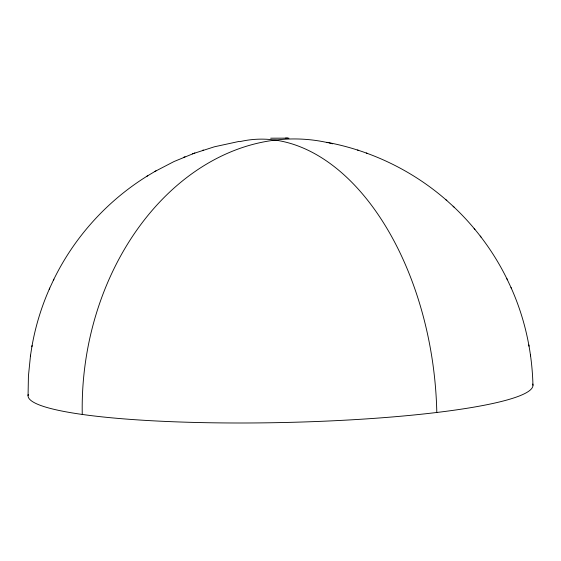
<?xml version="1.0" encoding="UTF-8"?>
<svg xmlns="http://www.w3.org/2000/svg" width="561" height="561" viewBox="0 0 561 561"><rect width="100%" height="100%" fill="white"/><g stroke="black" fill="none" stroke-linecap="round" stroke-linejoin="round"><path stroke-width="0.84" d="M30.539 355.204L28.429 376.031L28.064 395.687M31.886 346.74C35.378 326.544 41.423 306.797 49.761 288.081M30.35 356.452L32.082 345.499M53.365 280.318C74.038 237.422 107.242 200.698 147.774 175.719M49.228 289.231L53.884 279.189M154.948 171.449L174.022 161.54L194.856 152.978M146.666 176.385L155.986 170.832M183.784 157.248L185.025 156.764M192.486 153.847L214.4 146.793L239.196 141.4M202.332 150.418L203.447 150.032M270.654 138.195L287.716 138.146M285.563 138.076L288.992 138.181M326.825 142.291C371.08 150.495 413.008 170.839 446.822 200.543M366.291 153.034L367.539 153.462M357.56 150.032L358.682 150.418M453.106 206.245C475.469 227.177 494.003 252.226 507.389 279.792M445.904 199.716L454.066 207.107M480.237 236.076L481.022 237.072M474.129 228.446L474.894 229.414M511.008 287.548C524.83 318.199 532.137 351.691 532.95 385.281M506.856 278.656L511.548 288.698M528.827 344.938L529.023 346.179M530.39 354.643L530.587 355.884M82.264 414.439A252.499 197.086 -82 0 1 328.43 142.796M329.265 142.992A252.499 197.086 -82 0 1 332.617 143.812M239.764 141.674A252.499 154.541 83.1 0 1 436.802 412.468M532.754 384.026A252.499 32.082 -1.2 0 1 280.514 422.58A252.499 32.082 -1.2 0 1 28.253 394.425"/></g></svg>
